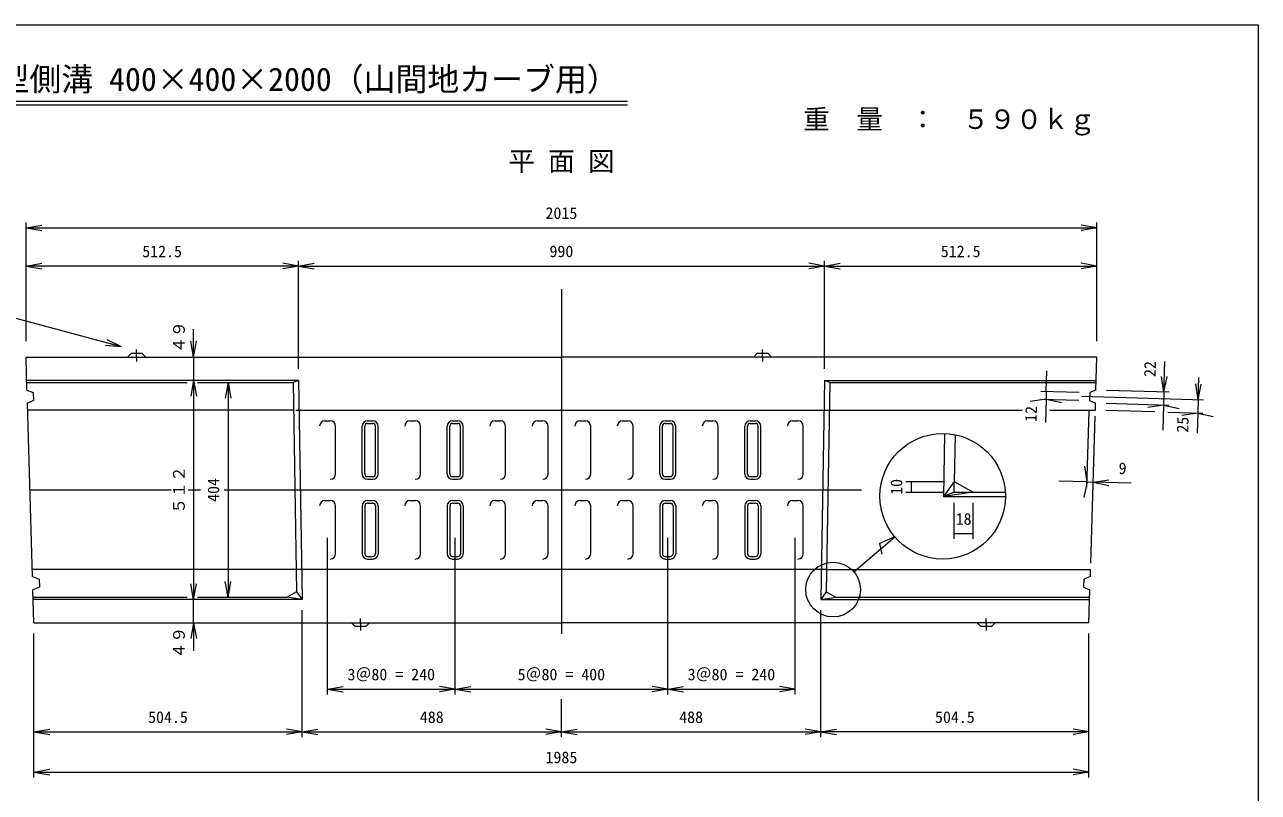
# Model space of a CAD drawing. Units: millimetres, scale not verified, with parts at other scales. Extents: x 4390 to 16808, y 2195 to 6418.
# Drawn here: x 13326 to 16808, y 4252 to 6418 of the extents above; entities that cross this region are included whole.
import ezdxf
from ezdxf.enums import TextEntityAlignment as Align

# ---------------------------------------------------------------- set-up
doc = ezdxf.new("R2010")
doc.units = ezdxf.units.MM
doc.layers.add('3', color=4, linetype='Continuous', lineweight=18)
doc.styles.add('ＭＳ ゴシック-5.0-0.0', font='')
doc.styles.get('ＭＳ ゴシック-5.0-0.0').set_extended_font_data('ＭＳ ゴシック-5.0-0.0')

msp = doc.modelspace()

# ---------------------------------------------------------------- linework, layer by layer
at = {"layer": '3'}
for p, q in [((10827.791, 6418.078), (16807.55, 6418.078)), ((16807.55, 6418.078), (16807.55, 2195.24)), ((12852.034, 6202.507), (15026.845, 6202.507)), ((12852.034, 6192.007), (15026.845, 6192.007)), ((13329.544, 5525.129), (13329.544, 5859.966)), ((13329.544, 5844.966), (13373.861, 5852.78)), ((16352.044, 5844.966), (16307.728, 5852.78)), ((16352.044, 5525.129), (16352.044, 5859.966)), ((13329.544, 5844.966), (13373.861, 5837.151)), ((13329.544, 5844.966), (16352.044, 5844.966)), ((16352.044, 5844.966), (16307.728, 5837.151)), ((13599.184, 5509.319), (12662.513, 5760.299)), ((14098.294, 5446.71), (14098.294, 5752.072)), ((15583.294, 5446.71), (15583.294, 5752.072)), ((13329.544, 5737.072), (13373.861, 5744.886)), ((13329.544, 5737.072), (13373.861, 5729.258)), ((14098.294, 5737.072), (13329.544, 5737.072)), ((14098.294, 5737.072), (14053.978, 5744.886)), ((14098.294, 5737.072), (14053.978, 5729.258)), ((14098.294, 5737.072), (14142.611, 5744.886)), ((14098.294, 5737.072), (14142.611, 5729.258)), ((14098.294, 5737.072), (15583.294, 5737.072)), ((15583.294, 5737.072), (15538.978, 5744.886)), ((15583.294, 5737.072), (15538.978, 5729.258)), ((15583.294, 5737.072), (15627.611, 5744.886)), ((15583.294, 5737.072), (15627.611, 5729.258)), ((15583.294, 5737.072), (16352.044, 5737.072)), ((16352.044, 5737.072), (16307.728, 5744.886)), ((16352.044, 5737.072), (16307.728, 5729.258)), ((14840.794, 5671.75), (14840.794, 4699.57)), ((13802.593, 5480.354), (13802.593, 5559.013)), ((13599.184, 5509.319), (13554.355, 5513.241)), ((13599.184, 5509.319), (13558.4, 5528.336)), ((13641.831, 5480.354), (13641.831, 5501.784)), ((13802.593, 5480.354), (13794.779, 5524.67)), ((13802.593, 5480.354), (13810.407, 5524.67)), ((15408.081, 5480.354), (15408.081, 5501.784)), ((13641.831, 5480.354), (13641.831, 5468.02)), ((13802.593, 5480.354), (13802.593, 5414.354)), ((15408.081, 5480.354), (15408.081, 5468.02)), ((16541.136, 5381.263), (16543.726, 5467.617)), ((16209.087, 5383.536), (16210.818, 5441.228)), ((13802.593, 5414.354), (13794.779, 5370.038)), ((13802.593, 5414.354), (13810.407, 5370.038)), ((13802.593, 5414.354), (13802.593, 4796.354)), ((13899.912, 5408.354), (13892.098, 5364.038)), ((13899.912, 5408.354), (13907.726, 5364.038)), ((13899.912, 5408.354), (13899.912, 4802.354)), ((16541.136, 5381.263), (16534.654, 5425.793)), ((16541.136, 5381.263), (16550.275, 5425.325)), ((16637.498, 5359.924), (16631.016, 5404.455)), ((16637.498, 5359.924), (16639.379, 5422.614)), ((16637.498, 5359.924), (16646.638, 5403.986)), ((16194.094, 5383.985), (16301.823, 5380.754)), ((16209.087, 5383.536), (16208.412, 5361.034)), ((16309.542, 5369.763), (16652.491, 5359.475)), ((16556.129, 5380.813), (16379.231, 5386.12)), ((16541.136, 5381.263), (16540.03, 5344.401)), ((14090.794, 5330.354), (15596.869, 5330.354)), ((16208.412, 5361.034), (16163.881, 5354.552)), ((16193.419, 5361.484), (16301.103, 5358.254)), ((16208.412, 5361.034), (16206.46, 5295.976)), ((16208.412, 5361.034), (16252.474, 5351.895)), ((16323.755, 5112.879), (16330.189, 5327.367)), ((16515.216, 5325.324), (16377.531, 5329.454)), ((16555.023, 5343.951), (16378.125, 5349.258)), ((16540.03, 5344.401), (16495.499, 5337.919)), ((16540.03, 5344.401), (16537.922, 5274.155)), ((16540.03, 5344.401), (16584.092, 5335.261)), ((16637.498, 5359.924), (16636.351, 5321.69)), ((14173.294, 5300.354), (14188.294, 5300.354)), ((14293.294, 5300.354), (14308.294, 5300.354)), ((14293.294, 5292.854), (14308.294, 5292.854)), ((14413.294, 5300.354), (14428.294, 5300.354)), ((14533.294, 5300.354), (14548.294, 5300.354)), ((14533.294, 5292.854), (14548.294, 5292.854)), ((14653.294, 5300.354), (14668.294, 5300.354)), ((14773.294, 5300.354), (14788.294, 5300.354)), ((14893.294, 5300.354), (14908.294, 5300.354)), ((15013.294, 5300.354), (15028.294, 5300.354)), ((15133.294, 5300.354), (15148.294, 5300.354)), ((15133.294, 5292.854), (15148.294, 5292.854)), ((15253.294, 5300.354), (15268.294, 5300.354)), ((15373.294, 5300.354), (15388.294, 5300.354)), ((15373.294, 5292.854), (15388.294, 5292.854)), ((15493.294, 5300.354), (15508.294, 5300.354)), ((16651.344, 5321.24), (16551.968, 5324.221)), ((16636.351, 5321.69), (16591.82, 5315.208)), ((16636.351, 5321.69), (16634.673, 5265.747)), ((16636.351, 5321.69), (16680.413, 5312.55)), ((14203.294, 5150.354), (14203.294, 5285.354)), ((14278.294, 5150.354), (14278.294, 5285.354)), ((14285.794, 5150.354), (14285.794, 5285.354)), ((14315.794, 5150.354), (14315.794, 5285.354)), ((14323.294, 5150.354), (14323.294, 5285.354)), ((14443.294, 5150.354), (14443.294, 5285.354)), ((14518.294, 5150.354), (14518.294, 5285.354)), ((14525.794, 5150.354), (14525.794, 5285.354)), ((14555.794, 5150.354), (14555.794, 5285.354)), ((14563.294, 5150.354), (14563.294, 5285.354)), ((14683.294, 5150.354), (14683.294, 5285.354)), ((14803.294, 5150.354), (14803.294, 5285.354)), ((14923.294, 5150.354), (14923.294, 5285.354)), ((15043.294, 5150.354), (15043.294, 5285.354)), ((15118.294, 5150.354), (15118.294, 5285.354)), ((15125.794, 5150.354), (15125.794, 5285.354)), ((15155.794, 5150.354), (15155.794, 5285.354)), ((15163.294, 5150.354), (15163.294, 5285.354)), ((15283.294, 5150.354), (15283.294, 5285.354)), ((15358.294, 5150.354), (15358.294, 5285.354)), ((15365.794, 5150.354), (15365.794, 5285.354)), ((15395.794, 5150.354), (15395.794, 5285.354)), ((15403.294, 5150.354), (15403.294, 5285.354)), ((15523.294, 5150.354), (15523.294, 5285.354)), ((16324.205, 5127.872), (16317.723, 5172.403)), ((14293.294, 5142.854), (14308.294, 5142.854)), ((14293.294, 5135.354), (14308.294, 5135.354)), ((14533.294, 5142.854), (14548.294, 5142.854)), ((14533.294, 5135.354), (14548.294, 5135.354)), ((15133.294, 5142.854), (15148.294, 5142.854)), ((15133.294, 5135.354), (15148.294, 5135.354)), ((15373.294, 5142.854), (15388.294, 5142.854)), ((15373.294, 5135.354), (15388.294, 5135.354)), ((15812.558, 5128.856), (15919.363, 5128.856)), ((15827.558, 5128.856), (15827.558, 5098.856)), ((15948.854, 5098.856), (15949.363, 5128.856)), ((16324.205, 5127.872), (16244.748, 5130.256)), ((16324.205, 5127.872), (16315.065, 5083.81)), ((16324.205, 5127.872), (16341.454, 5127.355)), ((16341.454, 5127.355), (16385.985, 5133.836)), ((16341.454, 5127.355), (16385.516, 5118.215)), ((16448.238, 5124.151), (16341.454, 5127.355)), ((13340.794, 5105.354), (13739.296, 5105.354)), ((13787.409, 5105.354), (13821.776, 5105.354)), ((13888.791, 5105.354), (14840.794, 5105.354)), ((14840.794, 5105.354), (15688.041, 5105.354)), ((15812.558, 5098.856), (15918.854, 5098.856)), ((15948.854, 5098.856), (15918.645, 5086.856)), ((15948.854, 5098.856), (16002.861, 5098.856)), ((14173.294, 5075.354), (14188.294, 5075.354)), ((14203.294, 4925.354), (14203.294, 5060.354)), ((14278.294, 5060.354), (14278.294, 4925.354)), ((14285.794, 5060.354), (14285.794, 4925.354)), ((14293.294, 5075.354), (14308.294, 5075.354)), ((14293.294, 5067.854), (14308.294, 5067.854)), ((14315.794, 5060.354), (14315.794, 4925.354)), ((14323.294, 5060.354), (14323.294, 4925.354)), ((14413.294, 5075.354), (14428.294, 5075.354)), ((14443.294, 4925.354), (14443.294, 5060.354)), ((14518.294, 5060.354), (14518.294, 4925.354)), ((14525.794, 5060.354), (14525.794, 4925.354)), ((14533.294, 5075.354), (14548.294, 5075.354)), ((14533.294, 5067.854), (14548.294, 5067.854)), ((14555.794, 5060.354), (14555.794, 4925.354)), ((14563.294, 5060.354), (14563.294, 4925.354)), ((14653.294, 5075.354), (14668.294, 5075.354)), ((14683.294, 4925.354), (14683.294, 5060.354)), ((14773.294, 5075.354), (14788.294, 5075.354)), ((14803.294, 4925.354), (14803.294, 5060.354)), ((14893.294, 5075.354), (14908.294, 5075.354)), ((14923.294, 4925.354), (14923.294, 5060.354)), ((15013.294, 5075.354), (15028.294, 5075.354)), ((15043.294, 4925.354), (15043.294, 5060.354)), ((15118.294, 5060.354), (15118.294, 4925.354)), ((15125.794, 5060.354), (15125.794, 4925.354)), ((15133.294, 5075.354), (15148.294, 5075.354)), ((15133.294, 5067.854), (15148.294, 5067.854)), ((15155.794, 5060.354), (15155.794, 4925.354)), ((15163.294, 5060.354), (15163.294, 4925.354)), ((15253.294, 5075.354), (15268.294, 5075.354)), ((15283.294, 4925.354), (15283.294, 5060.354)), ((15358.294, 5060.354), (15358.294, 4925.354)), ((15365.794, 5060.354), (15365.794, 4925.354)), ((15373.294, 5075.354), (15388.294, 5075.354)), ((15373.294, 5067.854), (15388.294, 5067.854)), ((15395.794, 5060.354), (15395.794, 4925.354)), ((15403.294, 5060.354), (15403.294, 4925.354)), ((15493.294, 5075.354), (15508.294, 5075.354)), ((15523.294, 4925.354), (15523.294, 5060.354)), ((15948.854, 4966.932), (15948.854, 5068.856)), ((16002.861, 4966.932), (16002.861, 5068.856)), ((15948.854, 4981.932), (16002.861, 4981.932)), ((14180.794, 4528.173), (14180.794, 4970.354)), ((14540.794, 4528.173), (14540.794, 4970.354)), ((15140.794, 4528.173), (15140.794, 4970.354)), ((15500.794, 4528.173), (15500.794, 4970.354)), ((15665.978, 4874.05), (15781.777, 4972.65)), ((15781.777, 4972.65), (15738.133, 4954.263)), ((15738.133, 4954.263), (15745.289, 4923.851)), ((14293.294, 4917.854), (14308.294, 4917.854)), ((14293.294, 4910.354), (14308.294, 4910.354)), ((14533.294, 4917.854), (14548.294, 4917.854)), ((14533.294, 4910.354), (14548.294, 4910.354)), ((15133.294, 4917.854), (15148.294, 4917.854)), ((15133.294, 4910.354), (15148.294, 4910.354)), ((15373.294, 4917.854), (15388.294, 4917.854)), ((15373.294, 4910.354), (15388.294, 4910.354)), ((15589.224, 4880.354), (14090.794, 4880.354)), ((13802.593, 4796.354), (13794.779, 4840.67)), ((13802.593, 4796.354), (13810.407, 4840.67)), ((13899.912, 4802.354), (13892.098, 4846.67)), ((13899.912, 4802.354), (13907.726, 4846.67)), ((13802.593, 4730.354), (13802.593, 4796.354)), ((14108.794, 4407.768), (14108.794, 4766.354)), ((14273.508, 4730.354), (14273.508, 4742.688)), ((15572.794, 4407.768), (15572.794, 4766.354)), ((16039.758, 4730.354), (16039.758, 4742.688)), ((13802.593, 4730.354), (13794.779, 4686.038)), ((13802.593, 4730.354), (13810.407, 4686.038)), ((13802.593, 4730.354), (13802.593, 4651.695)), ((14273.508, 4730.354), (14273.508, 4708.924)), ((16039.758, 4730.354), (16039.758, 4708.924)), ((13352.044, 4294.229), (13352.044, 4700.354)), ((16329.544, 4294.229), (16329.544, 4700.354)), ((14180.794, 4543.173), (14225.111, 4550.987)), ((14180.794, 4543.173), (14225.111, 4535.358)), ((14180.794, 4543.173), (14540.794, 4543.173)), ((14540.794, 4543.173), (14496.478, 4550.987)), ((14540.794, 4543.173), (14496.478, 4535.358)), ((14540.794, 4543.173), (14585.111, 4550.987)), ((14540.794, 4543.173), (14585.111, 4535.358)), ((14540.794, 4543.173), (15140.794, 4543.173)), ((15140.794, 4543.173), (15096.478, 4550.987)), ((15140.794, 4543.173), (15096.478, 4535.358)), ((15140.794, 4543.173), (15185.111, 4550.987)), ((15140.794, 4543.173), (15185.111, 4535.358)), ((15140.794, 4543.173), (15500.794, 4543.173)), ((15500.794, 4543.173), (15456.478, 4550.987)), ((15500.794, 4543.173), (15456.478, 4535.358)), ((14840.794, 4407.768), (14840.794, 4514.823)), ((13352.044, 4422.768), (13396.361, 4430.582)), ((13352.044, 4422.768), (13396.361, 4414.954)), ((13352.044, 4422.768), (14108.794, 4422.768)), ((14108.794, 4422.768), (14064.478, 4430.582)), ((14108.794, 4422.768), (14064.478, 4414.954)), ((14108.794, 4422.768), (14153.111, 4430.582)), ((14108.794, 4422.768), (14153.111, 4414.954)), ((14108.794, 4422.768), (14840.794, 4422.768)), ((14840.794, 4422.768), (14796.478, 4430.582)), ((14840.794, 4422.768), (14796.478, 4414.954)), ((14840.794, 4422.768), (14885.111, 4430.582)), ((14840.794, 4422.768), (14885.111, 4414.954)), ((14840.794, 4422.768), (15572.794, 4422.768)), ((15572.794, 4422.768), (15528.478, 4430.582)), ((15572.794, 4422.768), (15528.478, 4414.954)), ((15572.794, 4422.768), (15617.111, 4430.582)), ((15572.794, 4422.768), (15617.111, 4414.954)), ((16329.544, 4422.768), (15572.794, 4422.768)), ((16329.544, 4422.768), (16285.228, 4430.582)), ((16329.544, 4422.768), (16285.228, 4414.954)), ((13352.044, 4309.229), (13396.361, 4317.043)), ((13352.044, 4309.229), (13396.361, 4301.415)), ((13352.044, 4309.229), (16329.544, 4309.229)), ((16329.544, 4309.229), (16285.228, 4317.043)), ((16329.544, 4309.229), (16285.228, 4301.415))]:
    msp.add_line(p, q, dxfattribs=at)
at = {"layer": '3', "color": 2}
for p, q in [((13329.544, 5480.354), (14840.794, 5480.354)), ((13332.344, 5387.019), (13329.544, 5480.354)), ((13626.831, 5490.854), (13616.331, 5480.354)), ((13626.831, 5490.854), (13656.831, 5490.854)), ((13656.831, 5490.854), (13667.331, 5480.354)), ((16352.044, 5480.354), (14840.794, 5480.354)), ((15393.081, 5490.854), (15382.581, 5480.354)), ((15393.081, 5490.854), (15423.081, 5490.854)), ((15423.081, 5490.854), (15433.581, 5480.354)), ((16349.244, 5387.019), (16352.044, 5480.354)), ((14098.294, 5414.354), (13331.524, 5414.354)), ((13331.704, 5408.354), (13783.972, 5408.354)), ((13813.184, 5408.354), (14083.394, 5408.354)), ((14098.294, 5414.354), (14083.394, 5408.354)), ((14083.394, 5408.354), (14093.435, 4817.352)), ((14098.294, 5414.354), (14108.794, 4796.354)), ((15583.294, 5414.354), (15572.794, 4796.354)), ((15583.294, 5414.354), (16350.064, 5414.354)), ((15598.194, 5408.354), (15583.294, 5414.354)), ((15598.194, 5408.354), (15588.153, 4817.352)), ((15598.194, 5408.354), (16349.884, 5408.354)), ((13332.344, 5387.019), (13349.779, 5379.854)), ((13349.779, 5379.854), (13350.499, 5357.354)), ((16331.809, 5379.854), (16331.089, 5357.354)), ((16349.244, 5387.019), (16331.809, 5379.854)), ((13350.499, 5357.354), (13333.45, 5350.158)), ((13348.123, 4861.057), (13333.45, 5350.158)), ((14084.719, 5330.354), (13334.044, 5330.354)), ((15596.869, 5330.354), (16141.493, 5330.354)), ((16219.543, 5330.354), (16347.544, 5330.354)), ((16331.089, 5357.354), (16348.138, 5350.158)), ((16347.544, 5330.354), (16348.138, 5350.158)), ((16334.599, 4898.837), (16347.048, 5313.828)), ((15921.665, 5264.589), (15918.645, 5086.856)), ((15951.612, 5261.179), (15949.363, 5128.856)), ((15949.363, 5128.856), (15918.645, 5086.856)), ((15949.363, 5128.856), (16002.861, 5098.856)), ((16002.861, 5098.856), (15918.645, 5086.856)), ((15918.645, 5086.856), (16093.822, 5086.856)), ((16002.861, 5098.856), (16093.459, 5098.856)), ((14092.365, 4880.354), (13347.544, 4880.354)), ((15589.224, 4880.354), (16334.044, 4880.354)), ((16333.465, 4861.057), (16334.044, 4880.354)), ((13348.123, 4861.057), (13366.867, 4853.354)), ((13366.867, 4853.354), (13367.587, 4830.854)), ((16314.721, 4853.354), (16314.001, 4830.854)), ((16333.465, 4861.057), (16314.721, 4853.354)), ((13367.587, 4830.854), (13349.261, 4823.119)), ((13352.044, 4730.354), (13349.261, 4823.119)), ((14093.435, 4817.352), (14066.69, 4802.354)), ((14093.435, 4817.352), (14108.794, 4796.354)), ((15588.153, 4817.352), (15572.794, 4796.354)), ((15588.153, 4817.352), (15614.898, 4802.354)), ((16314.001, 4830.854), (16332.327, 4823.119)), ((16329.544, 4730.354), (16332.327, 4823.119)), ((13349.884, 4802.354), (13783.972, 4802.354)), ((14108.794, 4796.354), (13350.064, 4796.354)), ((13813.184, 4802.354), (14066.69, 4802.354)), ((14108.794, 4796.354), (14066.69, 4802.354)), ((15572.794, 4796.354), (15614.898, 4802.354)), ((15572.794, 4796.354), (16331.524, 4796.354)), ((15614.898, 4802.354), (16331.704, 4802.354)), ((13352.044, 4730.354), (14840.794, 4730.354)), ((14258.508, 4719.854), (14248.008, 4730.354)), ((14288.508, 4719.854), (14258.508, 4719.854)), ((14288.508, 4719.854), (14299.008, 4730.354)), ((16329.544, 4730.354), (14840.794, 4730.354)), ((16024.758, 4719.854), (16014.258, 4730.354)), ((16054.758, 4719.854), (16024.758, 4719.854)), ((16054.758, 4719.854), (16065.258, 4730.354))]:
    msp.add_line(p, q, dxfattribs=at)
at = {"layer": '3'}
for centre, radius in [((15916.664, 5087.501), 177.159), ((15607.288, 4824.078), 77.083)]:
    msp.add_circle(centre, radius, dxfattribs=at)
for centre, radius, start, end in [((14173.294, 5285.354), 15, 90, 180), ((14188.294, 5285.354), 15, 0, 90), ((14293.294, 5285.354), 15, 90, 180), ((14293.294, 5285.354), 7.5, 90, 180), ((14308.294, 5285.354), 15, 0, 90), ((14308.294, 5285.354), 7.5, 0, 90), ((14413.294, 5285.354), 15, 90, 180), ((14428.294, 5285.354), 15, 0, 90), ((14533.294, 5285.354), 15, 90, 180), ((14533.294, 5285.354), 7.5, 90, 180), ((14548.294, 5285.354), 15, 0, 90), ((14548.294, 5285.354), 7.5, 0, 90), ((14653.294, 5285.354), 15, 90, 180), ((14668.294, 5285.354), 15, 0, 90), ((14773.294, 5285.354), 15, 90, 180), ((14788.294, 5285.354), 15, 0, 90), ((14893.294, 5285.354), 15, 90, 180), ((14908.294, 5285.354), 15, 0, 90), ((15013.294, 5285.354), 15, 90, 180), ((15028.294, 5285.354), 15, 0, 90), ((15133.294, 5285.354), 15, 90, 180), ((15133.294, 5285.354), 7.5, 90, 180), ((15148.294, 5285.354), 15, 0, 90), ((15148.294, 5285.354), 7.5, 0, 90), ((15253.294, 5285.354), 15, 90, 180), ((15268.294, 5285.354), 15, 0, 90), ((15373.294, 5285.354), 15, 90, 180), ((15373.294, 5285.354), 7.5, 90, 180), ((15388.294, 5285.354), 15, 0, 90), ((15388.294, 5285.354), 7.5, 0, 90), ((15493.294, 5285.354), 15, 90, 180), ((15508.294, 5285.354), 15, 0, 90), ((14188.294, 5150.354), 15, 270, 0), ((14293.294, 5150.354), 15, 180, 270), ((14293.294, 5150.354), 7.5, 180, 270), ((14308.294, 5150.354), 15, 270, 0), ((14308.294, 5150.354), 7.5, 270, 0), ((14428.294, 5150.354), 15, 270, 0), ((14533.294, 5150.354), 15, 180, 270), ((14533.294, 5150.354), 7.5, 180, 270), ((14548.294, 5150.354), 15, 270, 0), ((14548.294, 5150.354), 7.5, 270, 0), ((14668.294, 5150.354), 15, 270, 0), ((14788.294, 5150.354), 15, 270, 0), ((14908.294, 5150.354), 15, 270, 0), ((15028.294, 5150.354), 15, 270, 0), ((15133.294, 5150.354), 15, 180, 270), ((15133.294, 5150.354), 7.5, 180, 270), ((15148.294, 5150.354), 15, 270, 0), ((15148.294, 5150.354), 7.5, 270, 0), ((15268.294, 5150.354), 15, 270, 0), ((15373.294, 5150.354), 15, 180, 270), ((15373.294, 5150.354), 7.5, 180, 270), ((15388.294, 5150.354), 15, 270, 0), ((15388.294, 5150.354), 7.5, 270, 0), ((15508.294, 5150.354), 15, 270, 0), ((14173.294, 5060.354), 15, 90, 180), ((14188.294, 5060.354), 15, 0, 90), ((14293.294, 5060.354), 15, 90, 180), ((14293.294, 5060.354), 7.5, 90, 180), ((14308.294, 5060.354), 15, 0, 90), ((14308.294, 5060.354), 7.5, 0, 90), ((14413.294, 5060.354), 15, 90, 180), ((14428.294, 5060.354), 15, 0, 90), ((14533.294, 5060.354), 15, 90, 180), ((14533.294, 5060.354), 7.5, 90, 180), ((14548.294, 5060.354), 15, 0, 90), ((14548.294, 5060.354), 7.5, 0, 90), ((14653.294, 5060.354), 15, 90, 180), ((14668.294, 5060.354), 15, 0, 90), ((14773.294, 5060.354), 15, 90, 180), ((14788.294, 5060.354), 15, 0, 90), ((14893.294, 5060.354), 15, 90, 180), ((14908.294, 5060.354), 15, 0, 90), ((15013.294, 5060.354), 15, 90, 180), ((15028.294, 5060.354), 15, 0, 90), ((15133.294, 5060.354), 15, 90, 180), ((15133.294, 5060.354), 7.5, 90, 180), ((15148.294, 5060.354), 15, 0, 90), ((15148.294, 5060.354), 7.5, 0, 90), ((15253.294, 5060.354), 15, 90, 180), ((15268.294, 5060.354), 15, 0, 90), ((15373.294, 5060.354), 15, 90, 180), ((15373.294, 5060.354), 7.5, 90, 180), ((15388.294, 5060.354), 15, 0, 90), ((15388.294, 5060.354), 7.5, 0, 90), ((15493.294, 5060.354), 15, 90, 180), ((15508.294, 5060.354), 15, 0, 90), ((14188.294, 4925.354), 15, 270, 0), ((14293.294, 4925.354), 15, 180, 270), ((14293.294, 4925.354), 7.5, 180, 270), ((14308.294, 4925.354), 15, 270, 0), ((14308.294, 4925.354), 7.5, 270, 0), ((14428.294, 4925.354), 15, 270, 0), ((14533.294, 4925.354), 15, 180, 270), ((14533.294, 4925.354), 7.5, 180, 270), ((14548.294, 4925.354), 15, 270, 0), ((14548.294, 4925.354), 7.5, 270, 0), ((14668.294, 4925.354), 15, 270, 0), ((14788.294, 4925.354), 15, 270, 0), ((14908.294, 4925.354), 15, 270, 0), ((15028.294, 4925.354), 15, 270, 0), ((15133.294, 4925.354), 15, 180, 270), ((15133.294, 4925.354), 7.5, 180, 270), ((15148.294, 4925.354), 15, 270, 0), ((15148.294, 4925.354), 7.5, 270, 0), ((15268.294, 4925.354), 15, 270, 0), ((15373.294, 4925.354), 15, 180, 270), ((15373.294, 4925.354), 7.5, 180, 270), ((15388.294, 4925.354), 15, 270, 0), ((15388.294, 4925.354), 7.5, 270, 0), ((15508.294, 4925.354), 15, 270, 0)]:
    msp.add_arc(centre, radius, start, end, dxfattribs=at)

# ---------------------------------------------------------------- texts
at = {"layer": '3', "color": 7, "style": 'ＭＳ ゴシック-5.0-0.0'}
for s, height, p in [('HCF-40R型側溝 400×400×2000（山間地カーブ用）', 65.98, (12934.923, 6211.383)), ('重\u3000量\u3000：\u3000５９０ｋｇ', 54.99, (15522.95, 6107.334)), ('平 面 図', 54.99, (14690.75, 5988.64)), ('2015', 32.99, (14795.794, 5859.966)), ('512.5', 32.99, (13657.669, 5752.072)), ('990', 32.99, (14807.044, 5752.072)), ('512.5', 32.99, (15911.419, 5752.072)), ('18', 32.99, (15953.358, 4996.932)), ('3＠80 = 240', 32.99, (14237.044, 4558.173)), ('5＠80 = 400', 32.99, (14717.044, 4558.173)), ('3＠80 = 240', 32.99, (15197.044, 4558.173)), ('504.5', 32.99, (13674.169, 4437.768)), ('488', 32.99, (14441.044, 4437.768)), ('488', 32.99, (15173.044, 4437.768)), ('504.5', 32.99, (15894.919, 4437.768)), ('1985', 32.99, (14795.794, 4324.229))]:
    msp.add_text(s, height=height, dxfattribs=at).set_placement(p, align=Align.BOTTOM_LEFT)
for s, rotation, p in [('４９', 90, (13787.593, 5491.513)), ('22', 88.282, (16527.383, 5423.064)), ('12', 88.282, (16191.467, 5296.425)), ('25', 88.282, (16619.679, 5266.197)), ('５１２', 90, (13787.593, 5037.854)), ('9', 358.282, (16412.37, 5140.234)), ('404', 90, (13884.912, 5071.604)), ('10', 90, (15812.558, 5091.356)), ('４９', 90, (13787.593, 4629.195))]:
    msp.add_text(s, height=32.99, rotation=rotation, dxfattribs=at).set_placement(p, align=Align.BOTTOM_LEFT)

doc.saveas('drawing.dxf')
